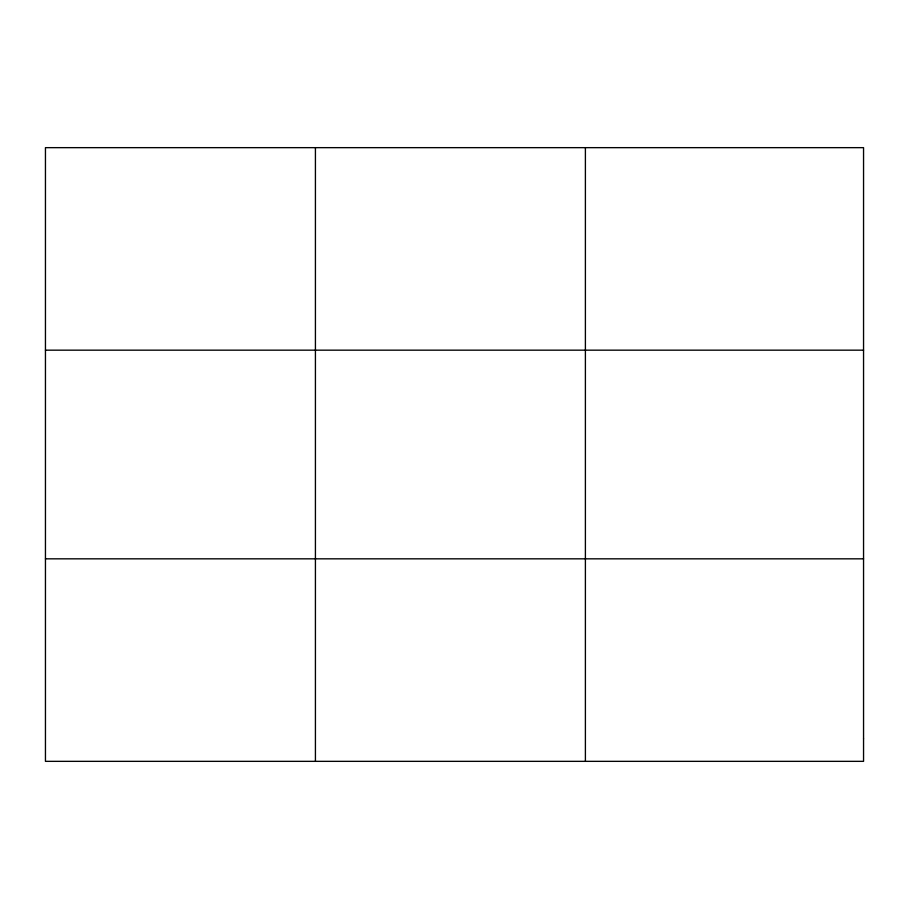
<?xml version="1.0" encoding="UTF-8"?>
<svg xmlns="http://www.w3.org/2000/svg" width="909" height="909" viewBox="0 0 909 909"><rect width="100%" height="100%" fill="white"/><g stroke="black" fill="none" stroke-linecap="round" stroke-linejoin="round"><path stroke-width="1.36" d="M315.423 147.656L315.423 761.344M585.396 147.656L585.396 761.344M45.45 350.17L863.55 350.17M45.45 558.83L863.55 558.83M863.55 738.847L863.55 761.344L45.45 761.344L45.45 147.656L863.55 147.656L863.55 738.847"/></g></svg>
